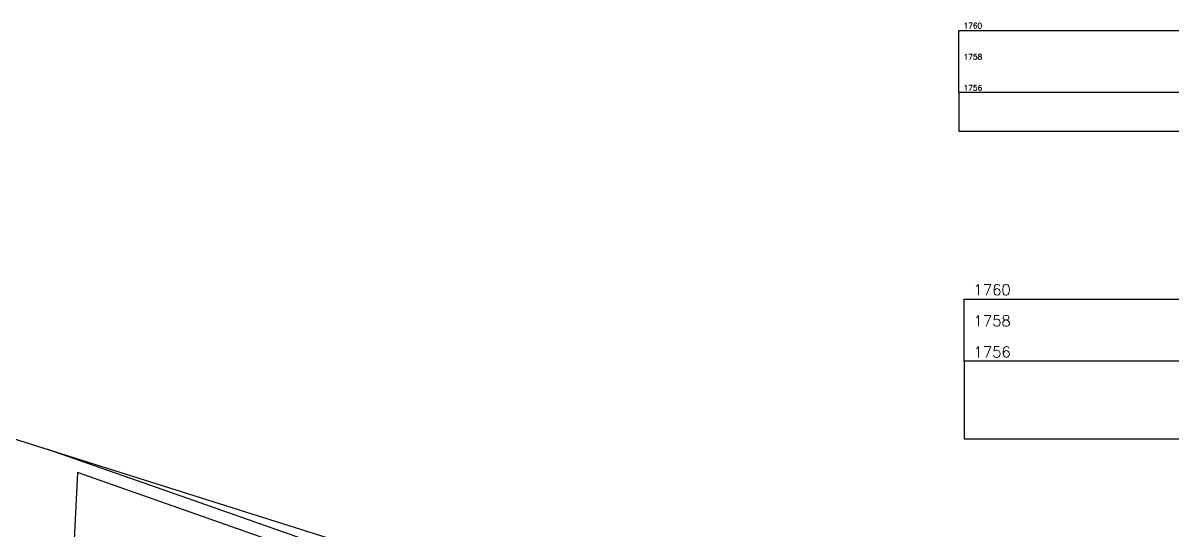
# Model space of a CAD drawing. Header units: metres. Extents: x 419533 to 423558, y 4805342 to 4807578.
# Drawn here: x 423222.9 to 423296.9, y 4807487.2 to 4807519.9 of the extents above; entities that cross this region are included whole.
import ezdxf

# ---------------------------------------------------------------- set-up
doc = ezdxf.new("R2010")
doc.units = ezdxf.units.M
for name, color, linetype in [('C-ROAD-PROF-TEXT', 11, 'Continuous'), ('C-ROAD-PROF-TTLB', 5, 'Continuous'), ('C-TINN-BNDY', 110, 'Continuous'), ('C-TOPO-MAJR', 9, 'Continuous'), ('C-TOPO-MINR', 8, 'Continuous')]:
    doc.layers.add(name, color=color, linetype=linetype)
doc.styles.get("Standard").update_dxf_attribs({"font": 'simplex.shx'})

# ---------------------------------------------------------------- blocks, each defined once
blk = doc.blocks.new('leg_extensions_profiles_1')
at = {"layer": 'C-ROAD-PROF-TTLB', "color": 5, "linetype": 'Continuous', "lineweight": -3}
for p, q in [((423283.1628567022, 4807515.420858633), (423283.1628567022, 4807519.420858633)), ((423283.1628567022, 4807519.420858633), (423363.1628567022, 4807519.420858633))]:
    blk.add_line(p, q, dxfattribs=at)
blk.add_3dface([(423283.1628567022, 4807512.920858633), (423363.1628567022, 4807512.920858633), (423363.1628567022, 4807515.420858633), (423283.1628567022, 4807515.420858633)], dxfattribs=at)
at = {"layer": 'C-TINN-BNDY', "color": 110, "linetype": 'Continuous', "lineweight": -3, "flags": 128}
blk.add_lwpolyline([(423220.106, 4807493.809), (423287.479, 4807472.539), (423346.75, 4807452.112), (423354.485, 4807447.326), (423385.794, 4807433.173), (423392.335, 4807431.048), (423478.812, 4807419.661), (423490.286, 4807398.361), (423486.816, 4807381.936), (423448.832, 4807381.034), (423447.639, 4807381.11), (423434.405, 4807383.107), (423371.514, 4807410.312), (423322.65, 4807423.992), (423315.63, 4807426.111), (423282.366, 4807436.107), (423260.757, 4807442.208), (423234.184, 4807452.05), (423222.298, 4807455.787)], dxfattribs=at)
at = {"layer": 'C-TOPO-MAJR', "color": 9, "linetype": 'Continuous', "lineweight": -3, "elevation": 1755, "flags": 128}
blk.add_lwpolyline([(423272.9798792453, 4807474.54315849), (423226.3636975343, 4807490.93892548), (423225.979778433, 4807483.172793597)], dxfattribs=at)
at = {"layer": 'C-TOPO-MINR', "color": 8, "linetype": 'Continuous', "lineweight": -3, "elevation": 1754, "flags": 128}
blk.add_lwpolyline([(423276.8795889695, 4807474.0041164), (423231.8808, 4807489.831016666), (423224.4646111494, 4807492.432964212)], dxfattribs=at)
at = {"layer": 'C-ROAD-PROF-TEXT', "color": 11, "linetype": 'Continuous', "lineweight": -3, "char_height": 0.35, "attachment_point": 6}
for s, insert in [('1760', (423284.6623567022, 4807519.720858633)), ('1758', (423284.6623567022, 4807517.720858633)), ('1756', (423284.6623567022, 4807515.720858633))]:
    blk.add_mtext(s, dxfattribs=dict(at, insert=insert))

msp = doc.modelspace()

# ---------------------------------------------------------------- linework, layer by layer
at = {"layer": 'C-ROAD-PROF-TTLB', "color": 5, "linetype": 'Continuous', "lineweight": -3}
for p, q in [((423283.5053276913, 4807498.108098887), (423283.5053276913, 4807502.108098887)), ((423283.5053276913, 4807502.108098887), (423343.5053276913, 4807502.108098887))]:
    msp.add_line(p, q, dxfattribs=at)
msp.add_3dface([(423283.5053276913, 4807493.108098887), (423343.5053276913, 4807493.108098887), (423343.5053276913, 4807498.108098887), (423283.5053276913, 4807498.108098887)], dxfattribs=at)
at = {"layer": 'C-TOPO-MAJR', "color": 9, "linetype": 'Continuous', "lineweight": -3, "elevation": 1755, "flags": 128}
msp.add_lwpolyline([(423272.9798792453, 4807474.54315849), (423226.3636975343, 4807490.93892548), (423225.979778433, 4807483.172793597)], dxfattribs=at)
at = {"layer": 'C-TOPO-MINR', "color": 8, "linetype": 'Continuous', "lineweight": -3, "elevation": 1754, "flags": 128}
msp.add_lwpolyline([(423276.8795889695, 4807474.0041164), (423231.8808, 4807489.831016666), (423224.4646111494, 4807492.432964212)], dxfattribs=at)

# ---------------------------------------------------------------- block references
msp.add_blockref('leg_extensions_profiles_1', (0, 0))

# ---------------------------------------------------------------- texts
at = {"layer": 'C-ROAD-PROF-TEXT', "color": 11, "linetype": 'Continuous', "lineweight": -3, "char_height": 0.7000000000000001, "attachment_point": 6}
for s, insert in [('1760', (423286.5043276913, 4807502.708098887)), ('1758', (423286.5043276913, 4807500.708098887)), ('1756', (423286.5043276913, 4807498.708098887))]:
    msp.add_mtext(s, dxfattribs=dict(at, insert=insert))

doc.saveas('drawing.dxf')
